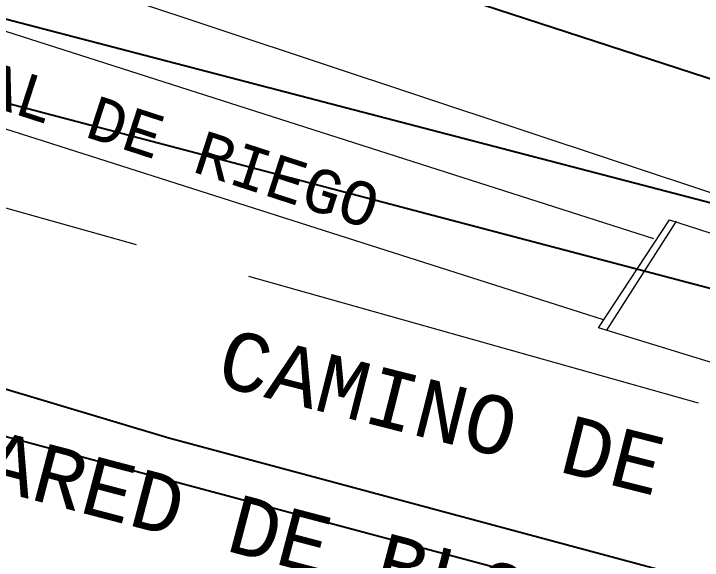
# Model space of a CAD drawing. Header units: metres. Extents: x 2 to 659295185, y -28 to 1124222152.
# Drawn here: x 654989.59 to 655007.28, y 1123090.94 to 1123104.97 of the extents above; entities that cross this region are included whole.
import ezdxf
from ezdxf.enums import TextEntityAlignment as Align

# ---------------------------------------------------------------- set-up
doc = ezdxf.new("R2010")
doc.units = ezdxf.units.M
doc.header["$MEASUREMENT"] = 0
doc.linetypes.add('ACAD_ISO02W100', pattern=[15, 12, -3])
doc.layers.get('0').update_dxf_attribs({"linetype": 'CONTINUOUS'})
doc.layers.add('LIMITE 2017 IGVSB', color=7, linetype='CONTINUOUS', lineweight=120)
for name, color, linetype in [('MANZANA', 30, 'CONTINUOUS'), ('texto', 255, 'CONTINUOUS'), ('VIA_ACCESO', 7, 'ACAD_ISO02W100')]:
    doc.layers.add(name, color=color, linetype=linetype)
doc.styles.add('MONOTXT4', font='monotxt4.shx')
doc.styles.get("Standard").update_dxf_attribs({"font": 'tahoma.ttf'})
doc.dimstyles.new('ISO-25', dxfattribs={"dimtxt": 2.5, "dimasz": 2.5, "dimexe": 1.25, "dimexo": 0.625, "dimtad": 1, "dimtxsty": 'Standard', "dimcen": 2.5, "dimadec": 0, "dimazin": 0, "dimtfac": 1, "dimtmove": 0, "dimatfit": 3, "dimfxl": 1, "dimarcsym": 0})

# ---------------------------------------------------------------- blocks, each defined once
blk = doc.blocks.new('*D2459')
at = {"layer": 'LIMITE 2017 IGVSB', "color": 0, "lineweight": -2, "transparency": 16777216}
for p, q in [((654864.552, 1123147.5), (654865.625, 1123150.796)), ((654867.616, 1123148.834), (654941.031, 1123124.932)), ((655015, 1123100.85), (654947.081, 1123122.962)), ((655016.691, 1123097.968), (655017.764, 1123101.264))]:
    blk.add_line(p, q, dxfattribs=at)
at = {"layer": 'LIMITE 2017 IGVSB', "color": 0, "lineweight": 0, "transparency": 16777216}
for points in [[(654867.745, 1123149.23), (654867.487, 1123148.438), (654865.238, 1123149.608)], [(655015.129, 1123101.246), (655014.871, 1123100.453), (655017.378, 1123100.076)]]:
    blk.add_solid(points, dxfattribs=at)
at = {"layer": 'LIMITE 2017 IGVSB', "color": 0, "lineweight": 0, "transparency": 16777216, "insert": (654944.054, 1123123.943), "char_height": 2.5, "attachment_point": 5, "rotation": 341.9662}
blk.add_mtext('160', dxfattribs=at)

msp = doc.modelspace()

# ---------------------------------------------------------------- linework, layer by layer
at = {"layer": 'LIMITE 2017 IGVSB', "color": 5, "lineweight": 0}
for p, q in [((655006.0387, 1123099.1848), (654834.2866, 1123154.1037)), ((655004.7445, 1123097.1112), (654833.5353, 1123151.6644))]:
    msp.add_line(p, q, dxfattribs=at)
at = {"layer": 'LIMITE 2017 IGVSB', "color": 2, "lineweight": 0}
msp.add_line((655016.4983, 1123097.3774), (654864.623, 1123147.872), dxfattribs=at)
at = {"layer": 'LIMITE 2017 IGVSB', "lineweight": 0}
msp.add_line((655006.6106, 1123099.6412), (655004.8212, 1123096.8441), dxfattribs=at)
msp.add_lwpolyline([(655006.4385, 1123099.6745), (655016.7656, 1123096.3519), (655016.9697, 1123093.1107), (655004.6179, 1123096.9013)], close=True, dxfattribs=at)
at = {"layer": 'MANZANA', "lineweight": -3}
msp.add_line((656566, 1122688), (653627, 1123461), dxfattribs=at)
at = {"layer": 'MANZANA', "color": 40, "true_color": 0xf8d731}
msp.add_lwpolyline([(655104.0934, 1123064.4153), (654993.579, 1123094.0714), (654826.2083, 1123144.1582)], dxfattribs=at)
at = {"layer": 'MANZANA'}
for points in [[(654927.2005, 1123121.0448), (655267.4121, 1123032.3689), (655629.0163, 1122937.1373), (656003.0421, 1122837.7651), (656111.0403, 1122807.7464), (656275.6255, 1122769.1017), (656439.3695, 1122727.3103)], [(654927.2005, 1123121.0448), (655267.4121, 1123032.3689), (655629.0163, 1122937.1373), (656003.0421, 1122837.7651), (656111.0403, 1122807.7464), (656275.6255, 1122769.1017), (656439.3695, 1122727.3103)], [(656711.7588, 1122687.3267), (656681.7401, 1122691.8122), (656623.083, 1122689.0519), (656558.215, 1122678.7006), (656451.942, 1122706.9941), (656232.8402, 1122767.0314), (656063.7695, 1122809.4716), (655876.0666, 1122859.1577), (655537.9252, 1122950.2489), (655215.6558, 1123033.7491), (654927.2005, 1123110.6935)], [(656711.7588, 1122687.3267), (656681.7401, 1122691.8122), (656623.083, 1122689.0519), (656558.215, 1122678.7006), (656451.942, 1122706.9941), (656232.8402, 1122767.0314), (656063.7695, 1122809.4716), (655876.0666, 1122859.1577), (655537.9252, 1122950.2489), (655215.6558, 1123033.7491), (654927.2005, 1123110.6935)]]:
    msp.add_lwpolyline(points, dxfattribs=at)
at = {"layer": 'VIA_ACCESO', "lineweight": 15}
msp.add_lwpolyline([(655007.1853, 1123094.9696), (654842.4708, 1123141.2885), (654476.7096, 1123238.6472), (654476.7096, 1123238.6472)], dxfattribs=at)

# ---------------------------------------------------------------- texts
at = {"color": 9, "style": 'MONOTXT4'}
msp.add_text('PARED DE BLOQUE', height=1.5, rotation=345.28633, dxfattribs=at).set_placement((654987.3442, 1123092.7352), align=Align.BOTTOM_LEFT)
at = {"layer": 'texto', "color": 9, "style": 'MONOTXT4'}
for s, height, rotation, p in [('CANAL DE RIEGO', 1.118375, 341.99678, (654985.7517, 1123103.2977)), ('CAMINO DE PENETRACION', 1.5, 345.82133, (654994.6291, 1123095.01))]:
    msp.add_text(s, height=height, rotation=rotation, dxfattribs=at).set_placement(p, align=Align.BOTTOM_LEFT)

# ---------------------------------------------------------------- dimensions: what is measured, and where the dimension line sits
at = {"layer": 'LIMITE 2017 IGVSB', "lineweight": 0}
dim = msp.add_linear_dim(base=(654865.2384, 1123149.6079), p1=(655016.4977, 1123097.3733), p2=(654864.3586, 1123146.9056), angle=161.96618, dimstyle='ISO-25', override={"dimtmove": 2}, dxfattribs=at)
dim.commit()
dim.dimension.update_dxf_attribs({"geometry": '*D2459', "text_midpoint": (654944.0542, 1123123.9427), "dimtype": 161})

doc.saveas('drawing.dxf')
